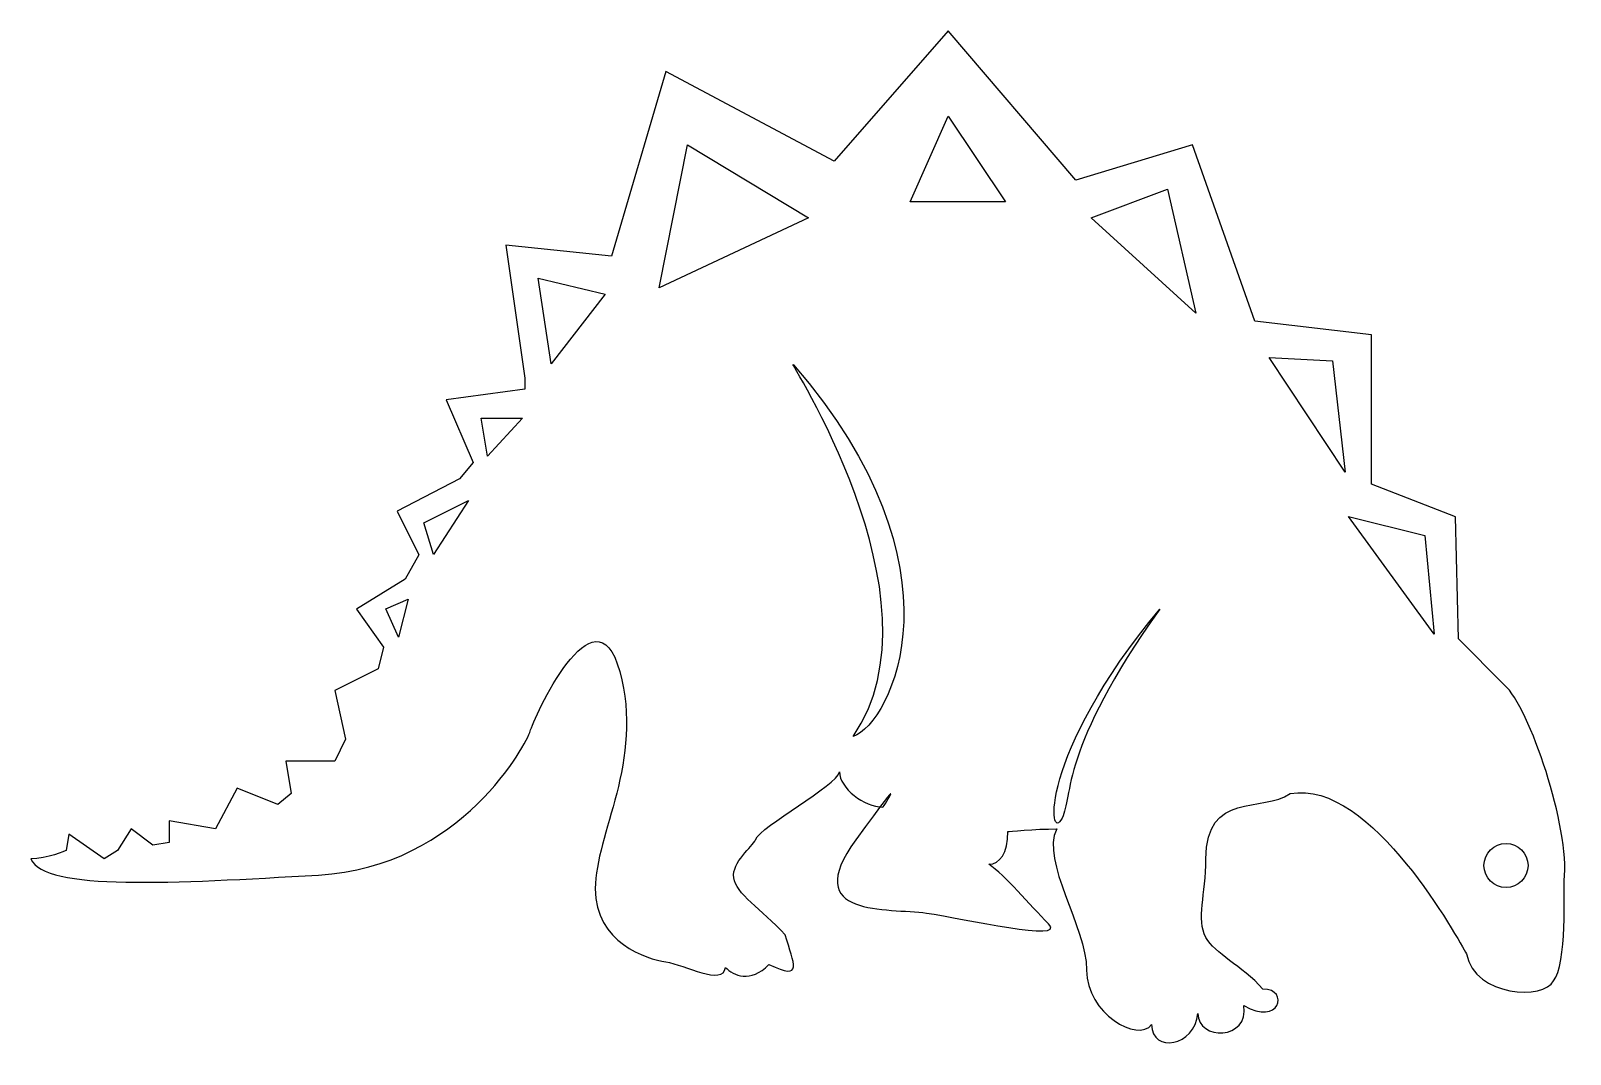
# Model space of a CAD drawing. Header units: centimetres. Extents: x -9.8 to 9.8, y -6.6 to 6.4.
import ezdxf

# ---------------------------------------------------------------- set-up
doc = ezdxf.new("R2010")
doc.units = ezdxf.units.CM
doc.header["$MEASUREMENT"] = 0
doc.layers.add('Camada 1', color=7, linetype='Continuous')

msp = doc.modelspace()

# ---------------------------------------------------------------- linework, layer by layer
at = {"layer": 'Camada 1'}
for points, knots in [([(6.27158, -3.27041), (5.92585, -3.51245), (5.19975, -3.2358), (5.19975, -4.10022), (5.19975, -4.10022), (5.19975, -4.56314), (5.07262, -4.86529), (5.19975, -5.10289), (5.19975, -5.10289), (5.31, -5.30897), (5.65282, -5.45473), (5.92582, -5.75982), (5.92582, -5.75982), (6.27155, -5.75982), (6.13328, -6.24388), (5.68378, -5.96728), (5.68378, -5.96728), (5.75294, -6.41675), (5.09601, -6.41675), (5.09601, -6.071), (5.09601, -6.071), (5.06143, -6.48592), (4.50824, -6.58966), (4.50824, -6.20932), (4.50824, -6.20932), (4.33539, -6.45133), (3.67843, -6.071), (3.67843, -5.5178), (3.67843, -5.5178), (3.67843, -4.9646), (3.09066, -4.1348), (3.29812, -3.71988), (3.29812, -3.71988), (3.0215, -3.71988), (2.67577, -3.75449), (2.67577, -3.75449), (2.67577, -3.75449), (2.67577, -4.03109), (2.57205, -4.16938), (2.43376, -4.16938), (2.43376, -4.16938), (2.64125, -4.3077), (2.9524, -4.68804), (3.19441, -4.93006), (3.19441, -4.93006), (3.43645, -5.17207), (2.12258, -4.86092), (1.63853, -4.79174), (1.63853, -4.79174), (1.15445, -4.7226), (0.01349, -4.8609), (0.73956, -3.85821), (0.73956, -3.85821), (1.46563, -2.85554), (1.08532, -3.44332), (1.08532, -3.44332), (1.08532, -3.44332), (0.84331, -3.44332), (0.5321, -3.20131), (0.5321, -2.99385), (0.5321, -2.99385), (0.49752, -3.16673), (-0.47059, -3.68534), (-0.53973, -3.85822), (-0.53973, -3.85822), (-0.57431, -3.94469), (-0.84228, -4.14347), (-0.81633, -4.34228), (-0.81633, -4.34228), (-0.7904, -4.54109), (-0.47057, -4.7399), (-0.1594, -5.06835), (-0.1594, -5.06835), (-0.05568, -5.44866), (0.08261, -5.65612), (-0.36686, -5.44866), (-0.36686, -5.44866), (-0.60887, -5.6907), (-0.81633, -5.58696), (-0.92008, -5.48327), (-0.92008, -5.48327), (-0.95466, -5.72528), (-1.43869, -5.44869), (-1.68073, -5.41413), (-1.68073, -5.41413), (-1.92277, -5.37957), (-2.5797, -5.17214), (-2.5797, -4.4806), (-2.5797, -4.4806), (-2.5797, -3.78908), (-1.95735, -2.85558), (-2.26852, -1.71457), (-2.26852, -1.71457), (-2.5797, -0.57358), (-3.3749, -2.3369), (-3.40948, -2.47522), (-3.40948, -2.47522), (-3.44406, -2.61354), (-4.27385, -4.20398), (-6.10632, -4.30772), (-6.10632, -4.30772), (-7.93885, -4.41142), (-9.59845, -4.51511), (-9.77133, -4.10022), (-9.77133, -4.10022), (-9.5639, -4.10022), (-9.32186, -3.9965), (-9.32186, -3.9965), (-9.32186, -3.9965), (-9.32186, -3.9965), (-9.28728, -3.78904), (-9.28728, -3.78904), (-9.28728, -3.78904), (-9.28728, -3.78904), (-8.83781, -4.10022), (-8.83781, -4.10022), (-8.83781, -4.10022), (-8.83781, -4.10022), (-8.66496, -3.9965), (-8.66496, -3.9965), (-8.66496, -3.9965), (-8.66496, -3.9965), (-8.49208, -3.71988), (-8.49208, -3.71988), (-8.49208, -3.71988), (-8.49208, -3.71988), (-8.21548, -3.92737), (-8.21548, -3.92737), (-8.21548, -3.92737), (-8.21548, -3.92737), (-8.00802, -3.89276), (-8.00802, -3.89276), (-8.00802, -3.89276), (-8.00802, -3.89276), (-8.00802, -3.61619), (-8.00802, -3.61619), (-8.00802, -3.61619), (-8.00802, -3.61619), (-7.42025, -3.71988), (-7.42025, -3.71988), (-7.42025, -3.71988), (-7.42025, -3.71988), (-7.14363, -3.20124), (-7.14363, -3.20124), (-7.14363, -3.20124), (-7.14363, -3.20124), (-6.62499, -3.4087), (-6.62499, -3.4087), (-6.62499, -3.4087), (-6.62499, -3.4087), (-6.45211, -3.27038), (-6.45211, -3.27038), (-6.45211, -3.27038), (-6.45211, -3.27038), (-6.52127, -2.85549), (-6.52127, -2.85549), (-6.52127, -2.85549), (-6.52127, -2.85549), (-5.89891, -2.85549), (-5.89891, -2.85549), (-5.89891, -2.85549), (-5.89891, -2.85549), (-5.76061, -2.57889), (-5.76061, -2.57889), (-5.76061, -2.57889), (-5.76061, -2.57889), (-5.89891, -1.95654), (-5.89891, -1.95654), (-5.89891, -1.95654), (-5.89891, -1.95654), (-5.34569, -1.67994), (-5.34569, -1.67994), (-5.34569, -1.67994), (-5.34569, -1.67994), (-5.27653, -1.40334), (-5.27653, -1.40334), (-5.27653, -1.40334), (-5.27653, -1.40334), (-5.62231, -0.91928), (-5.62231, -0.91928), (-5.62231, -0.91928), (-5.62231, -0.91928), (-4.99996, -0.53894), (-4.99996, -0.53894), (-4.99996, -0.53894), (-4.99996, -0.53894), (-4.82708, -0.22776), (-4.82708, -0.22776), (-4.82708, -0.22776), (-4.82708, -0.22776), (-5.1037, 0.32543), (-5.1037, 0.32543), (-5.1037, 0.32543), (-5.1037, 0.32543), (-4.30844, 0.74035), (-4.30844, 0.74035), (-4.30844, 0.74035), (-4.30844, 0.74035), (-4.13559, 0.94781), (-4.13559, 0.94781), (-4.13559, 0.94781), (-4.13559, 0.94781), (-4.48132, 1.74304), (-4.48132, 1.74304), (-4.48132, 1.74304), (-4.48132, 1.74304), (-3.47863, 1.88136), (-3.47863, 1.88136), (-3.47863, 1.88136), (-3.47863, 1.88136), (-3.47863, 2.01966), (-3.47863, 2.01966), (-3.47863, 2.01966), (-3.47863, 2.01966), (-3.72067, 3.71384), (-3.72067, 3.71384), (-3.72067, 3.71384), (-3.72067, 3.71384), (-2.37225, 3.57554), (-2.37225, 3.57554), (-2.37225, 3.57554), (-2.37225, 3.57554), (-1.68073, 5.92663), (-1.68073, 5.92663), (-1.68073, 5.92663), (-1.68073, 5.92663), (0.46292, 4.78567), (0.46292, 4.78567), (0.46292, 4.78567), (0.46292, 4.78567), (1.91511, 6.44522), (1.91511, 6.44522), (1.91511, 6.44522), (1.91511, 6.44522), (3.54013, 4.54358), (3.54013, 4.54358), (3.54013, 4.54358), (3.54013, 4.54358), (5.02688, 4.99305), (5.02688, 4.99305), (5.02688, 4.99305), (5.02688, 4.99305), (5.82211, 2.74568), (5.82211, 2.74568), (5.82211, 2.74568), (5.82211, 2.74568), (7.30886, 2.5728), (7.30886, 2.5728), (7.30886, 2.5728), (7.30886, 2.5728), (7.30886, 0.67116), (7.30886, 0.67116), (7.30886, 0.67116), (7.30886, 0.67116), (8.38066, 0.25624), (8.38066, 0.25624), (8.38066, 0.25624), (8.38066, 0.25624), (8.41524, -1.29967), (8.41524, -1.29967), (8.41524, -1.29967), (8.41524, -1.29967), (9.00304, -1.88744), (9.00304, -1.88744), (9.00304, -1.88744), (9.32274, -2.16975), (9.84037, -3.71031), (9.76369, -4.37688), (9.76369, -4.37688), (9.75713, -4.46639), (9.80473, -5.4572), (9.62539, -5.65617), (9.62539, -5.65617), (9.52165, -5.89816), (8.6227, -5.86363), (8.51898, -5.31041), (8.51898, -5.31041), (8.43227, -5.16488), (7.30835, -3.07591), (6.27158, -3.27041)], [0, 0, 0, 0, 0.01408451, 0.01408451, 0.01408451, 0.01408451, 0.02816901, 0.02816901, 0.02816901, 0.02816901, 0.04225352, 0.04225352, 0.04225352, 0.04225352, 0.05633803, 0.05633803, 0.05633803, 0.05633803, 0.07042254, 0.07042254, 0.07042254, 0.07042254, 0.08450704, 0.08450704, 0.08450704, 0.08450704, 0.09859155, 0.09859155, 0.09859155, 0.09859155, 0.11267606, 0.11267606, 0.11267606, 0.11267606, 0.12676056, 0.12676056, 0.12676056, 0.12676056, 0.14084507, 0.14084507, 0.14084507, 0.14084507, 0.15492958, 0.15492958, 0.15492958, 0.15492958, 0.16901408, 0.16901408, 0.16901408, 0.16901408, 0.18309859, 0.18309859, 0.18309859, 0.18309859, 0.1971831, 0.1971831, 0.1971831, 0.1971831, 0.21126761, 0.21126761, 0.21126761, 0.21126761, 0.22535211, 0.22535211, 0.22535211, 0.22535211, 0.23943662, 0.23943662, 0.23943662, 0.23943662, 0.25352113, 0.25352113, 0.25352113, 0.25352113, 0.26760563, 0.26760563, 0.26760563, 0.26760563, 0.28169014, 0.28169014, 0.28169014, 0.28169014, 0.29577465, 0.29577465, 0.29577465, 0.29577465, 0.30985915, 0.30985915, 0.30985915, 0.30985915, 0.32394366, 0.32394366, 0.32394366, 0.32394366, 0.33802817, 0.33802817, 0.33802817, 0.33802817, 0.35211268, 0.35211268, 0.35211268, 0.35211268, 0.36619718, 0.36619718, 0.36619718, 0.36619718, 0.38028169, 0.38028169, 0.38028169, 0.38028169, 0.3943662, 0.3943662, 0.3943662, 0.3943662, 0.4084507, 0.4084507, 0.4084507, 0.4084507, 0.42253521, 0.42253521, 0.42253521, 0.42253521, 0.43661972, 0.43661972, 0.43661972, 0.43661972, 0.45070423, 0.45070423, 0.45070423, 0.45070423, 0.46478873, 0.46478873, 0.46478873, 0.46478873, 0.47887324, 0.47887324, 0.47887324, 0.47887324, 0.49295775, 0.49295775, 0.49295775, 0.49295775, 0.50704225, 0.50704225, 0.50704225, 0.50704225, 0.52112676, 0.52112676, 0.52112676, 0.52112676, 0.53521127, 0.53521127, 0.53521127, 0.53521127, 0.54929577, 0.54929577, 0.54929577, 0.54929577, 0.56338028, 0.56338028, 0.56338028, 0.56338028, 0.57746479, 0.57746479, 0.57746479, 0.57746479, 0.5915493, 0.5915493, 0.5915493, 0.5915493, 0.6056338, 0.6056338, 0.6056338, 0.6056338, 0.61971831, 0.61971831, 0.61971831, 0.61971831, 0.63380282, 0.63380282, 0.63380282, 0.63380282, 0.64788732, 0.64788732, 0.64788732, 0.64788732, 0.66197183, 0.66197183, 0.66197183, 0.66197183, 0.67605634, 0.67605634, 0.67605634, 0.67605634, 0.69014085, 0.69014085, 0.69014085, 0.69014085, 0.70422535, 0.70422535, 0.70422535, 0.70422535, 0.71830986, 0.71830986, 0.71830986, 0.71830986, 0.73239437, 0.73239437, 0.73239437, 0.73239437, 0.74647887, 0.74647887, 0.74647887, 0.74647887, 0.76056338, 0.76056338, 0.76056338, 0.76056338, 0.77464789, 0.77464789, 0.77464789, 0.77464789, 0.78873239, 0.78873239, 0.78873239, 0.78873239, 0.8028169, 0.8028169, 0.8028169, 0.8028169, 0.81690141, 0.81690141, 0.81690141, 0.81690141, 0.83098592, 0.83098592, 0.83098592, 0.83098592, 0.84507042, 0.84507042, 0.84507042, 0.84507042, 0.85915493, 0.85915493, 0.85915493, 0.85915493, 0.87323944, 0.87323944, 0.87323944, 0.87323944, 0.88732394, 0.88732394, 0.88732394, 0.88732394, 0.90140845, 0.90140845, 0.90140845, 0.90140845, 0.91549296, 0.91549296, 0.91549296, 0.91549296, 0.92957746, 0.92957746, 0.92957746, 0.92957746, 0.94366197, 0.94366197, 0.94366197, 0.94366197, 0.95774648, 0.95774648, 0.95774648, 0.95774648, 0.97183099, 0.97183099, 0.97183099, 0.97183099, 1, 1, 1, 1]), ([(1.91585, 5.35858), (1.91585, 5.35858), (1.43018, 4.26577), (1.43018, 4.26577), (1.43018, 4.26577), (1.43018, 4.26577), (2.64443, 4.26577), (2.64443, 4.26577), (2.64443, 4.26577), (2.64443, 4.26577), (1.91585, 5.35858), (1.91585, 5.35858)], [0, 0, 0, 0, 0.25, 0.25, 0.25, 0.25, 0.5, 0.5, 0.5, 0.5, 1, 1, 1, 1]), ([(-1.40309, 4.9943), (-1.40309, 4.9943), (-1.76737, 3.17293), (-1.76737, 3.17293), (-1.76737, 3.17293), (-1.76737, 3.17293), (0.13493, 4.06339), (0.13493, 4.06339), (0.13493, 4.06339), (0.13493, 4.06339), (-1.40309, 4.9943), (-1.40309, 4.9943)], [0, 0, 0, 0, 0.25, 0.25, 0.25, 0.25, 0.5, 0.5, 0.5, 0.5, 1, 1, 1, 1]), ([(4.70858, 4.42764), (4.70858, 4.42764), (3.73719, 4.06336), (3.73719, 4.06336), (3.73719, 4.06336), (3.73719, 4.06336), (5.07286, 2.84911), (5.07286, 2.84911), (5.07286, 2.84911), (5.07286, 2.84911), (4.70858, 4.42764), (4.70858, 4.42764)], [0, 0, 0, 0, 0.25, 0.25, 0.25, 0.25, 0.5, 0.5, 0.5, 0.5, 1, 1, 1, 1]), ([(-3.30539, 3.29435), (-3.30539, 3.29435), (-3.14349, 2.20154), (-3.14349, 2.20154), (-3.14349, 2.20154), (-3.14349, 2.20154), (-2.45541, 3.09197), (-2.45541, 3.09197), (-2.45541, 3.09197), (-2.45541, 3.09197), (-3.30539, 3.29435), (-3.30539, 3.29435)], [0, 0, 0, 0, 0.25, 0.25, 0.25, 0.25, 0.5, 0.5, 0.5, 0.5, 1, 1, 1, 1]), ([(-0.05569, 2.19244), (-0.18377, 2.34024), (1.91514, -0.781), (0.70499, -2.54437), (0.70499, -2.54437), (1.18901, -2.37146), (2.1917, -0.40069), (-0.05569, 2.19244)], [0, 0, 0, 0, 0.33333333, 0.33333333, 0.33333333, 0.33333333, 1, 1, 1, 1]), ([(6.81329, 2.24203), (6.81329, 2.24203), (6.00377, 2.28251), (6.00377, 2.28251), (6.00377, 2.28251), (6.00377, 2.28251), (6.97519, 0.82542), (6.97519, 0.82542), (6.97519, 0.82542), (6.97519, 0.82542), (6.81329, 2.24203), (6.81329, 2.24203)], [0, 0, 0, 0, 0.25, 0.25, 0.25, 0.25, 0.5, 0.5, 0.5, 0.5, 1, 1, 1, 1]), ([(-4.03394, 1.51347), (-4.03394, 1.51347), (-3.95298, 1.02777), (-3.95298, 1.02777), (-3.95298, 1.02777), (-3.95298, 1.02777), (-3.50777, 1.51347), (-3.50777, 1.51347), (-3.50777, 1.51347), (-3.50777, 1.51347), (-4.03394, 1.51347), (-4.03394, 1.51347)], [0, 0, 0, 0, 0.25, 0.25, 0.25, 0.25, 0.5, 0.5, 0.5, 0.5, 1, 1, 1, 1]), ([(-4.76247, 0.1778), (-4.76247, 0.1778), (-4.64105, -0.22696), (-4.64105, -0.22696), (-4.64105, -0.22696), (-4.64105, -0.22696), (-4.19584, 0.46112), (-4.19584, 0.46112), (-4.19584, 0.46112), (-4.19584, 0.46112), (-4.76247, 0.1778), (-4.76247, 0.1778)], [0, 0, 0, 0, 0.25, 0.25, 0.25, 0.25, 0.5, 0.5, 0.5, 0.5, 1, 1, 1, 1]), ([(7.98706, 0.0159), (7.98706, 0.0159), (7.01567, 0.25876), (7.01567, 0.25876), (7.01567, 0.25876), (7.01567, 0.25876), (8.10851, -1.23881), (8.10851, -1.23881), (8.10851, -1.23881), (8.10851, -1.23881), (7.98706, 0.0159), (7.98706, 0.0159)], [0, 0, 0, 0, 0.25, 0.25, 0.25, 0.25, 0.5, 0.5, 0.5, 0.5, 1, 1, 1, 1]), ([(-5.24817, -0.91504), (-5.24817, -0.91504), (-5.08627, -1.27932), (-5.08627, -1.27932), (-5.08627, -1.27932), (-5.08627, -1.27932), (-4.96485, -0.79362), (-4.96485, -0.79362), (-4.96485, -0.79362), (-4.96485, -0.79362), (-5.24817, -0.91504), (-5.24817, -0.91504)], [0, 0, 0, 0, 0.25, 0.25, 0.25, 0.25, 0.5, 0.5, 0.5, 0.5, 1, 1, 1, 1]), ([(4.61195, -0.91932), (3.05607, -2.78641), (3.19095, -3.93422), (3.36724, -3.58161), (3.36724, -3.58161), (3.50557, -3.30504), (3.33269, -2.71724), (4.61195, -0.91932)], [0, 0, 0, 0, 0.33333333, 0.33333333, 0.33333333, 0.33333333, 1, 1, 1, 1]), ([(8.74138, -4.18624), (8.74138, -4.34142), (8.86719, -4.46717), (9.02234, -4.46717), (9.02234, -4.46717), (9.17752, -4.46717), (9.30327, -4.34141), (9.30327, -4.18624), (9.30327, -4.18624), (9.30327, -4.03107), (9.17751, -3.90531), (9.02234, -3.90531), (9.02234, -3.90531), (8.86719, -3.9053), (8.74138, -4.03106), (8.74138, -4.18624)], [0, 0, 0, 0, 0.2, 0.2, 0.2, 0.2, 0.4, 0.4, 0.4, 0.4, 0.6, 0.6, 0.6, 0.6, 1, 1, 1, 1])]:
    msp.add_open_spline(points, degree=3, knots=knots, dxfattribs=at)

doc.saveas('drawing.dxf')
